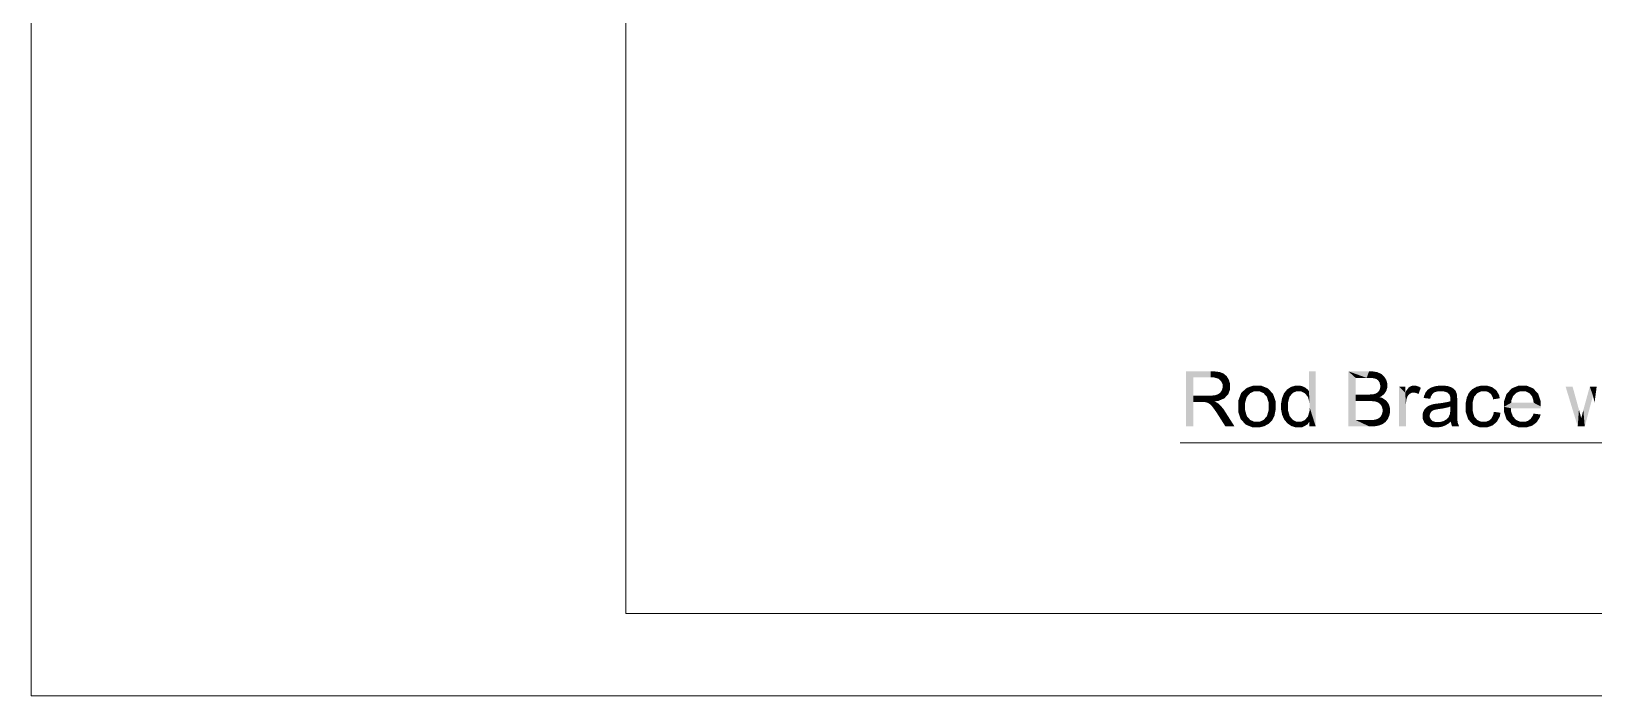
# Model space of a CAD drawing. Header units: millimetres. Extents: x 2 to 579, y 1 to 405.
# Drawn here: x 176.9 to 236.5, y 58.9 to 84.3 of the extents above; entities that cross this region are included whole.
import ezdxf

# ---------------------------------------------------------------- set-up
doc = ezdxf.new("R2010")
doc.units = ezdxf.units.MM
doc.linetypes.add('XKITLINE00', pattern=[0])
doc.layers.add('GraphicObject', color=6, linetype='Continuous', lineweight=0)
doc.layers.add('LinkedObject', color=7, linetype='Continuous', lineweight=0)

# ---------------------------------------------------------------- blocks, each defined once
blk = doc.blocks.new('*A3')
at = {"layer": 'GraphicObject', "color": 3, "linetype": 'XKITLINE00', "lineweight": 0}
for p, q in [((176.85, 197.88), (176.85, 58.928)), ((176.85, 58.928), (311.41, 58.928))]:
    blk.add_line(p, q, dxfattribs=at)
blk = doc.blocks.new('*A4')
at = {"layer": 'LinkedObject'}
for points in [[(221.19, 70.386), (220.912, 69.209), (220.912, 71.315)], [(220.912, 71.315), (221.19, 71.083), (221.19, 70.386)], [(221.855, 71.083), (220.912, 71.315), (221.844, 71.315)], [(221.19, 71.083), (220.912, 71.315), (221.855, 71.083)], [(221.844, 71.315), (221.972, 71.083), (221.855, 71.083)], [(222.198, 71.286), (221.844, 71.315), (221.984, 71.315)], [(222.271, 71.258), (221.844, 71.315), (222.198, 71.286)], [(222.143, 71.035), (221.844, 71.315), (222.271, 71.258)], [(221.972, 71.083), (221.844, 71.315), (222.143, 71.035)], [(222.271, 71.258), (222.197, 70.987), (222.143, 71.035)], [(222.344, 71.229), (222.197, 70.987), (222.271, 71.258)], [(222.197, 70.987), (222.344, 71.229), (222.252, 70.938)], [(222.252, 70.938), (222.344, 71.229), (222.505, 71.057)], [(222.505, 71.057), (222.306, 70.816), (222.252, 70.938)], [(222.548, 70.986), (222.306, 70.816), (222.505, 71.057)], [(222.592, 70.827), (222.306, 70.816), (222.548, 70.986)], [(222.505, 71.057), (222.344, 71.229), (222.461, 71.129)], [(225.859, 71.315), (225.6, 70.559), (225.6, 71.315)], [(225.859, 71.315), (225.623, 70.105), (225.6, 70.559)], [(225.623, 70.105), (225.859, 71.315), (225.859, 69.209)], [(227.103, 71.315), (227.381, 70.181), (227.103, 69.209)], [(227.381, 70.43), (227.381, 70.181), (227.103, 71.315)], [(227.103, 71.315), (227.381, 71.066), (227.381, 70.43)], [(227.803, 71.066), (227.103, 71.315), (227.894, 71.315)], [(227.381, 71.066), (227.103, 71.315), (227.803, 71.066)], [(227.803, 71.066), (227.894, 71.315), (227.917, 71.066)], [(227.894, 71.315), (228.077, 71.051), (227.917, 71.066)], [(228.014, 71.315), (228.077, 71.051), (227.894, 71.315)], [(228.208, 71.283), (228.077, 71.051), (228.014, 71.315)], [(228.077, 71.051), (228.208, 71.283), (228.124, 71.037)], [(228.124, 71.037), (228.208, 71.283), (228.171, 71.022)], [(228.171, 71.022), (228.208, 71.283), (228.281, 71.251)], [(228.281, 71.251), (228.243, 70.967), (228.171, 71.022)], [(228.354, 71.219), (228.243, 70.967), (228.281, 71.251)], [(228.468, 71.12), (228.243, 70.967), (228.354, 71.219)], [(228.51, 71.054), (228.243, 70.967), (228.468, 71.12)], [(228.243, 70.967), (228.51, 71.054), (228.268, 70.927)], [(228.51, 71.054), (228.293, 70.888), (228.268, 70.927)], [(228.293, 70.888), (228.51, 71.054), (228.318, 70.795)], [(228.318, 70.795), (228.51, 71.054), (228.592, 70.776)], [(228.592, 70.848), (228.51, 71.054), (228.551, 70.987)], [(228.592, 70.776), (228.51, 71.054), (228.592, 70.848)], [(221.19, 70.386), (221.19, 70.144), (220.912, 69.209)], [(221.512, 70.144), (221.19, 70.386), (221.788, 70.386)], [(221.19, 70.144), (221.19, 70.386), (221.512, 70.144)], [(221.512, 70.144), (221.788, 70.386), (221.566, 70.144)], [(221.566, 70.144), (221.788, 70.386), (221.644, 70.139)], [(221.644, 70.139), (221.788, 70.386), (221.667, 70.134)], [(221.667, 70.134), (221.788, 70.386), (221.699, 70.126)], [(221.699, 70.126), (221.788, 70.386), (221.763, 70.098)], [(221.763, 70.098), (221.788, 70.386), (221.883, 70.386)], [(221.763, 70.098), (221.883, 70.386), (221.794, 70.078)], [(221.883, 70.386), (222, 70.167), (221.794, 70.078)], [(222.032, 70.406), (222, 70.167), (221.883, 70.386)], [(222, 70.167), (222.032, 70.406), (222.151, 70.188)], [(222.086, 70.425), (222.447, 70.362), (222.032, 70.406)], [(222.375, 70.285), (222.032, 70.406), (222.447, 70.362)], [(222.151, 70.188), (222.032, 70.406), (222.375, 70.285)], [(222.14, 70.445), (222.447, 70.362), (222.086, 70.425)], [(222.447, 70.362), (222.14, 70.445), (222.222, 70.508)], [(222.25, 70.552), (222.447, 70.362), (222.222, 70.508)], [(222.278, 70.595), (222.447, 70.362), (222.25, 70.552)], [(222.278, 70.595), (222.592, 70.74), (222.447, 70.362)], [(222.306, 70.69), (222.592, 70.74), (222.278, 70.595)], [(222.592, 70.74), (222.306, 70.816), (222.592, 70.827)], [(222.306, 70.816), (222.592, 70.74), (222.306, 70.741)], [(222.592, 70.74), (222.306, 70.69), (222.306, 70.741)], [(222.447, 70.362), (222.592, 70.74), (222.52, 70.439)], [(222.52, 70.439), (222.592, 70.74), (222.592, 70.628)], [(223.135, 70.6), (222.9, 69.972), (223.017, 70.498)], [(223.229, 70.337), (222.9, 69.972), (223.135, 70.6)], [(223.017, 70.498), (222.9, 69.972), (222.9, 70.184)], [(223.473, 70.769), (223.135, 70.6), (223.233, 70.684)], [(223.614, 70.769), (223.135, 70.6), (223.473, 70.769)], [(223.517, 70.554), (223.135, 70.6), (223.614, 70.769)], [(223.135, 70.6), (223.357, 70.482), (223.293, 70.409)], [(223.357, 70.482), (223.135, 70.6), (223.517, 70.554)], [(223.229, 70.337), (223.135, 70.6), (223.293, 70.409)], [(223.517, 70.554), (223.614, 70.769), (223.614, 70.554)], [(223.614, 70.769), (223.71, 70.554), (223.614, 70.554)], [(224.028, 70.666), (223.614, 70.769), (223.771, 70.769)], [(224.128, 70.563), (223.614, 70.769), (224.028, 70.666)], [(223.87, 70.481), (223.614, 70.769), (224.128, 70.563)], [(223.71, 70.554), (223.614, 70.769), (223.87, 70.481)], [(223.87, 70.481), (224.128, 70.563), (223.934, 70.409)], [(224.128, 70.563), (223.998, 70.336), (223.934, 70.409)], [(223.998, 70.336), (224.128, 70.563), (224.062, 70.122)], [(224.062, 70.122), (224.128, 70.563), (224.328, 69.993)], [(224.328, 70.175), (224.128, 70.563), (224.228, 70.46)], [(224.328, 69.993), (224.128, 70.563), (224.328, 70.175)], [(224.612, 70.385), (224.536, 69.97), (224.574, 70.292)], [(224.859, 70.343), (224.536, 69.97), (224.612, 70.385)], [(224.65, 70.478), (224.917, 70.414), (224.612, 70.385)], [(224.612, 70.385), (224.917, 70.414), (224.859, 70.343)], [(224.764, 70.62), (224.917, 70.414), (224.65, 70.478)], [(224.975, 70.484), (224.764, 70.62), (224.84, 70.67)], [(224.917, 70.414), (224.764, 70.62), (224.975, 70.484)], [(224.916, 70.72), (225.119, 70.554), (224.84, 70.67)], [(224.84, 70.67), (225.119, 70.554), (224.975, 70.484)], [(225.086, 70.769), (225.119, 70.554), (224.916, 70.72)], [(225.18, 70.769), (225.119, 70.554), (225.086, 70.769)], [(225.119, 70.554), (225.18, 70.769), (225.205, 70.554)], [(225.18, 70.769), (225.293, 70.554), (225.205, 70.554)], [(225.248, 70.769), (225.293, 70.554), (225.18, 70.769)], [(225.371, 70.74), (225.293, 70.554), (225.248, 70.769)], [(225.425, 70.711), (225.293, 70.554), (225.371, 70.74)], [(225.425, 70.711), (225.442, 70.481), (225.293, 70.554)], [(225.478, 70.681), (225.442, 70.481), (225.425, 70.711)], [(225.566, 70.605), (225.442, 70.481), (225.478, 70.681)], [(225.6, 70.559), (225.442, 70.481), (225.566, 70.605)], [(225.442, 70.481), (225.6, 70.559), (225.502, 70.408)], [(225.502, 70.408), (225.6, 70.559), (225.562, 70.335)], [(225.6, 70.559), (225.623, 70.105), (225.562, 70.335)], [(227.869, 70.181), (227.381, 70.43), (227.838, 70.43)], [(227.381, 70.181), (227.381, 70.43), (227.869, 70.181)], [(227.97, 70.181), (227.838, 70.43), (227.93, 70.43)], [(227.869, 70.181), (227.838, 70.43), (227.97, 70.181)], [(228.064, 70.442), (228.298, 70.329), (227.93, 70.43)], [(227.93, 70.43), (228.298, 70.329), (227.97, 70.181)], [(228.104, 70.454), (228.372, 70.366), (228.064, 70.442)], [(228.298, 70.329), (228.064, 70.442), (228.372, 70.366)], [(228.157, 70.47), (228.372, 70.366), (228.104, 70.454)], [(228.237, 70.523), (228.519, 70.521), (228.157, 70.47)], [(228.157, 70.47), (228.519, 70.521), (228.372, 70.366)], [(228.264, 70.559), (228.519, 70.521), (228.237, 70.523)], [(228.519, 70.521), (228.264, 70.559), (228.291, 70.596)], [(228.291, 70.596), (228.592, 70.776), (228.519, 70.521)], [(228.318, 70.688), (228.592, 70.776), (228.291, 70.596)], [(228.592, 70.776), (228.318, 70.743), (228.318, 70.795)], [(228.318, 70.743), (228.592, 70.776), (228.318, 70.688)], [(228.372, 70.366), (228.519, 70.521), (228.483, 70.462)], [(228.519, 70.521), (228.592, 70.776), (228.556, 70.581)], [(228.556, 70.581), (228.592, 70.776), (228.592, 70.708)], [(229.041, 70.735), (229.275, 70.503), (229.041, 69.209)], [(229.275, 70.503), (229.041, 70.735), (229.275, 70.735)], [(229.041, 69.209), (229.275, 70.503), (229.3, 69.209)], [(229.438, 70.717), (229.275, 70.503), (229.401, 70.691)], [(229.548, 70.502), (229.275, 70.503), (229.438, 70.717)], [(229.401, 70.691), (229.275, 70.503), (229.319, 70.584)], [(229.275, 70.503), (229.3, 70.007), (229.3, 69.209)], [(229.3, 70.007), (229.275, 70.503), (229.3, 70.089)], [(229.3, 70.089), (229.275, 70.503), (229.321, 70.24)], [(229.321, 70.24), (229.275, 70.503), (229.343, 70.309)], [(229.343, 70.309), (229.275, 70.503), (229.357, 70.354)], [(229.357, 70.354), (229.275, 70.503), (229.405, 70.425)], [(229.405, 70.425), (229.275, 70.503), (229.439, 70.451)], [(229.439, 70.451), (229.275, 70.503), (229.472, 70.476)], [(229.472, 70.476), (229.275, 70.503), (229.548, 70.502)], [(229.476, 70.743), (229.59, 70.502), (229.438, 70.717)], [(229.438, 70.717), (229.59, 70.502), (229.548, 70.502)], [(229.559, 70.769), (229.59, 70.502), (229.476, 70.743)], [(229.604, 70.769), (229.59, 70.502), (229.559, 70.769)], [(229.604, 70.769), (229.637, 70.502), (229.59, 70.502)], [(229.801, 70.728), (229.604, 70.769), (229.669, 70.769)], [(229.868, 70.686), (229.604, 70.769), (229.801, 70.728)], [(229.731, 70.474), (229.604, 70.769), (229.868, 70.686)], [(229.637, 70.502), (229.604, 70.769), (229.731, 70.474)], [(229.731, 70.474), (229.868, 70.686), (229.779, 70.447)], [(230.091, 70.562), (229.978, 70.299), (230.052, 70.512)], [(230.316, 70.459), (229.978, 70.299), (230.091, 70.562)], [(230.052, 70.512), (229.978, 70.299), (229.995, 70.381)], [(230.251, 70.346), (229.978, 70.299), (230.316, 70.459)], [(230.131, 70.611), (230.402, 70.522), (230.091, 70.562)], [(230.316, 70.459), (230.091, 70.562), (230.359, 70.491)], [(230.359, 70.491), (230.091, 70.562), (230.402, 70.522)], [(230.245, 70.688), (230.402, 70.522), (230.131, 70.611)], [(230.32, 70.715), (230.402, 70.522), (230.245, 70.688)], [(230.568, 70.769), (230.32, 70.715), (230.395, 70.742)], [(230.537, 70.554), (230.32, 70.715), (230.568, 70.769)], [(230.402, 70.522), (230.32, 70.715), (230.537, 70.554)], [(230.537, 70.554), (230.568, 70.769), (230.628, 70.554)], [(230.628, 70.554), (230.568, 70.769), (230.726, 70.554)], [(230.666, 70.769), (230.726, 70.554), (230.568, 70.769)], [(230.922, 70.746), (230.666, 70.769), (230.764, 70.769)], [(230.983, 70.723), (230.666, 70.769), (230.922, 70.746)], [(230.873, 70.511), (230.666, 70.769), (230.983, 70.723)], [(230.726, 70.554), (230.666, 70.769), (230.873, 70.511)], [(230.873, 70.511), (230.983, 70.723), (230.922, 70.467)], [(230.922, 70.467), (230.983, 70.723), (230.959, 70.435)], [(230.983, 70.723), (230.995, 70.323), (230.959, 70.435)], [(231.163, 70.607), (230.995, 70.323), (230.983, 70.723)], [(231.134, 70.642), (230.983, 70.723), (231.044, 70.7)], [(231.163, 70.607), (230.983, 70.723), (231.134, 70.642)], [(230.995, 70.237), (231.25, 70.398), (230.994, 70.204)], [(230.994, 70.204), (231.25, 70.398), (230.994, 70.177)], [(230.994, 70.177), (231.25, 70.398), (230.995, 69.975)], [(231.192, 70.573), (230.995, 70.323), (231.163, 70.607)], [(231.232, 70.485), (230.995, 70.323), (231.192, 70.573)], [(231.243, 70.431), (230.995, 70.323), (231.232, 70.485)], [(230.995, 70.323), (231.243, 70.431), (231.25, 70.398)], [(230.995, 70.323), (231.25, 70.398), (230.995, 70.245)], [(230.995, 70.245), (231.25, 70.398), (230.995, 70.237)], [(231.256, 70.279), (230.995, 69.975), (231.25, 70.398)], [(231.66, 70.399), (231.579, 69.966), (231.619, 70.306)], [(231.905, 70.346), (231.579, 69.966), (231.66, 70.399)], [(231.701, 70.491), (231.966, 70.416), (231.66, 70.399)], [(231.66, 70.399), (231.966, 70.416), (231.905, 70.346)], [(231.825, 70.63), (231.966, 70.416), (231.701, 70.491)], [(232.027, 70.486), (231.825, 70.63), (231.909, 70.676)], [(231.966, 70.416), (231.825, 70.63), (232.027, 70.486)], [(231.992, 70.723), (232.185, 70.556), (231.909, 70.676)], [(231.909, 70.676), (232.185, 70.556), (232.027, 70.486)], [(232.174, 70.769), (232.185, 70.556), (231.992, 70.723)], [(232.272, 70.769), (232.185, 70.556), (232.174, 70.769)], [(232.185, 70.556), (232.272, 70.769), (232.283, 70.556)], [(232.272, 70.769), (232.347, 70.556), (232.283, 70.556)], [(232.599, 70.706), (232.272, 70.769), (232.396, 70.769)], [(232.678, 70.643), (232.272, 70.769), (232.599, 70.706)], [(232.457, 70.517), (232.272, 70.769), (232.678, 70.643)], [(232.347, 70.556), (232.272, 70.769), (232.457, 70.517)], [(232.457, 70.517), (232.678, 70.643), (232.503, 70.479)], [(232.678, 70.643), (232.548, 70.44), (232.503, 70.479)], [(232.548, 70.44), (232.678, 70.643), (232.612, 70.324)], [(232.612, 70.324), (232.678, 70.643), (232.88, 70.285)], [(232.858, 70.401), (232.678, 70.643), (232.757, 70.58)], [(232.88, 70.285), (232.678, 70.643), (232.858, 70.401)], [(233.238, 70.556), (233.04, 70.151), (233.139, 70.45)], [(233.394, 70.378), (233.04, 70.151), (233.238, 70.556)], [(233.327, 70.218), (233.04, 70.151), (233.394, 70.378)], [(233.337, 70.663), (233.515, 70.497), (233.238, 70.556)], [(233.238, 70.556), (233.515, 70.497), (233.394, 70.378)], [(233.752, 70.769), (233.337, 70.663), (233.594, 70.769)], [(233.665, 70.556), (233.337, 70.663), (233.752, 70.769)], [(233.515, 70.497), (233.337, 70.663), (233.665, 70.556)], [(233.665, 70.556), (233.752, 70.769), (233.754, 70.556)], [(233.752, 70.769), (233.852, 70.556), (233.754, 70.556)], [(234.154, 70.665), (233.752, 70.769), (233.905, 70.769)], [(234.251, 70.561), (233.752, 70.769), (234.154, 70.665)], [(234.012, 70.482), (233.752, 70.769), (234.251, 70.561)], [(233.852, 70.556), (233.752, 70.769), (234.012, 70.482)], [(234.012, 70.482), (234.251, 70.561), (234.073, 70.407)], [(234.251, 70.561), (234.114, 70.359), (234.073, 70.407)], [(234.114, 70.359), (234.251, 70.561), (234.162, 70.215)], [(234.162, 70.215), (234.251, 70.561), (234.445, 70.163)], [(234.445, 70.163), (234.251, 70.561), (234.348, 70.457)], [(235.658, 70.735), (235.856, 69.209), (235.391, 70.735)], [(235.901, 69.853), (235.856, 69.209), (235.658, 70.735)], [(236.316, 70.735), (236.436, 70.383), (236.07, 69.841)], [(236.07, 69.841), (236.436, 70.383), (236.123, 69.209)], [(236.579, 70.735), (236.436, 70.383), (236.316, 70.735)], [(236.436, 70.383), (236.579, 70.735), (236.497, 70.122)], [(220.912, 69.209), (221.19, 70.144), (221.19, 69.209)], [(221.794, 70.078), (222, 70.167), (221.825, 70.058)], [(222, 70.167), (221.896, 69.987), (221.825, 70.058)], [(222.055, 70.14), (221.896, 69.987), (222, 70.167)], [(221.896, 69.987), (222.055, 70.14), (221.935, 69.937)], [(221.935, 69.937), (222.055, 70.14), (221.975, 69.887)], [(221.975, 69.887), (222.055, 70.14), (222.168, 70.062)], [(222.168, 70.062), (222.075, 69.742), (221.975, 69.887)], [(222.168, 70.062), (222.055, 70.14), (222.139, 70.088)], [(222.229, 70.006), (222.075, 69.742), (222.168, 70.062)], [(222.344, 69.866), (222.075, 69.742), (222.229, 70.006)], [(222.075, 69.742), (222.344, 69.866), (222.136, 69.647)], [(222.136, 69.647), (222.344, 69.866), (222.398, 69.782)], [(222.136, 69.647), (222.398, 69.782), (222.414, 69.209)], [(222.414, 69.209), (222.398, 69.782), (222.762, 69.209)], [(223.165, 70.118), (222.9, 69.972), (223.229, 70.337)], [(222.9, 69.972), (223.165, 70.118), (223.165, 69.972)], [(222.9, 69.972), (223.097, 69.38), (222.9, 69.779)], [(223.165, 69.825), (223.097, 69.38), (222.9, 69.972)], [(223.165, 69.825), (222.9, 69.972), (223.165, 69.972)], [(222.9, 69.779), (223.097, 69.38), (222.998, 69.483)], [(223.229, 69.606), (223.097, 69.38), (223.165, 69.825)], [(223.998, 69.607), (224.328, 69.993), (224.239, 69.53)], [(224.062, 69.83), (224.328, 69.993), (223.998, 69.607)], [(224.062, 70.122), (224.328, 69.993), (224.062, 69.98)], [(224.328, 69.993), (224.062, 69.83), (224.062, 69.98)], [(224.239, 69.53), (224.328, 69.993), (224.283, 69.615)], [(224.283, 69.615), (224.328, 69.993), (224.328, 69.846)], [(224.801, 70.122), (224.536, 69.97), (224.859, 70.343)], [(224.574, 70.292), (224.536, 69.97), (224.536, 70.085)], [(224.536, 69.97), (224.801, 70.122), (224.801, 69.97)], [(224.536, 69.97), (224.801, 69.824), (224.536, 69.853)], [(224.801, 69.824), (224.536, 69.97), (224.801, 69.97)], [(224.536, 69.853), (224.801, 69.824), (224.578, 69.646)], [(224.578, 69.646), (224.801, 69.824), (224.62, 69.556)], [(224.62, 69.556), (224.801, 69.824), (224.863, 69.605)], [(225.623, 69.807), (225.859, 69.209), (225.564, 69.595)], [(225.623, 70.105), (225.859, 69.209), (225.623, 69.949)], [(225.623, 69.949), (225.859, 69.209), (225.623, 69.807)], [(227.103, 69.209), (227.381, 70.181), (227.381, 69.457)], [(227.97, 70.181), (228.298, 70.329), (228.124, 70.164)], [(228.298, 70.329), (228.178, 70.146), (228.124, 70.164)], [(228.178, 70.146), (228.298, 70.329), (228.232, 70.129)], [(228.232, 70.129), (228.298, 70.329), (228.316, 70.068)], [(228.54, 70.205), (228.298, 70.329), (228.393, 70.301)], [(228.316, 70.068), (228.298, 70.329), (228.54, 70.205)], [(228.316, 70.068), (228.54, 70.205), (228.346, 70.024)], [(228.346, 70.024), (228.54, 70.205), (228.377, 69.981)], [(228.377, 69.981), (228.54, 70.205), (228.591, 70.138)], [(228.591, 70.138), (228.407, 69.878), (228.377, 69.981)], [(228.386, 69.68), (228.693, 69.819), (228.631, 69.544)], [(228.407, 69.769), (228.693, 69.819), (228.386, 69.68)], [(228.642, 70.07), (228.407, 69.878), (228.591, 70.138)], [(228.693, 69.911), (228.407, 69.878), (228.642, 70.07)], [(228.693, 69.819), (228.407, 69.878), (228.693, 69.911)], [(228.407, 69.878), (228.693, 69.819), (228.407, 69.819)], [(228.693, 69.819), (228.407, 69.769), (228.407, 69.819)], [(228.631, 69.544), (228.693, 69.819), (228.662, 69.607)], [(228.662, 69.607), (228.693, 69.819), (228.693, 69.745)], [(229.985, 69.816), (229.934, 69.611), (229.959, 69.77)], [(230.228, 69.714), (229.934, 69.611), (229.985, 69.816)], [(229.959, 69.77), (229.934, 69.611), (229.934, 69.667)], [(229.978, 70.299), (230.251, 70.346), (230.231, 70.266)], [(230.01, 69.862), (230.246, 69.741), (229.985, 69.816)], [(229.985, 69.816), (230.246, 69.741), (230.228, 69.714)], [(230.077, 69.937), (230.246, 69.741), (230.01, 69.862)], [(230.263, 69.769), (230.077, 69.937), (230.118, 69.965)], [(230.246, 69.741), (230.077, 69.937), (230.263, 69.769)], [(230.159, 69.993), (230.314, 69.811), (230.118, 69.965)], [(230.118, 69.965), (230.314, 69.811), (230.263, 69.769)], [(230.252, 70.035), (230.314, 69.811), (230.159, 69.993)], [(230.304, 70.049), (230.314, 69.811), (230.252, 70.035)], [(230.342, 70.06), (230.381, 69.84), (230.304, 70.049)], [(230.314, 69.811), (230.304, 70.049), (230.347, 69.826)], [(230.347, 69.826), (230.304, 70.049), (230.381, 69.84)], [(230.457, 70.079), (230.493, 69.866), (230.342, 70.06)], [(230.342, 70.06), (230.493, 69.866), (230.381, 69.84)], [(230.533, 70.088), (230.573, 69.877), (230.457, 70.079)], [(230.457, 70.079), (230.573, 69.877), (230.493, 69.866)], [(230.69, 70.107), (230.714, 69.897), (230.533, 70.088)], [(230.533, 70.088), (230.714, 69.897), (230.573, 69.877)], [(230.92, 70.151), (230.995, 69.975), (230.69, 70.107)], [(230.69, 70.107), (230.995, 69.975), (230.714, 69.897)], [(230.714, 69.897), (230.995, 69.975), (230.925, 69.946)], [(230.994, 70.177), (230.995, 69.975), (230.92, 70.151)], [(230.973, 69.665), (231.256, 69.848), (231.256, 69.668)], [(230.994, 69.795), (231.256, 69.848), (230.973, 69.665)], [(231.256, 70.193), (230.994, 69.88), (230.995, 69.975)], [(231.256, 69.848), (230.994, 69.88), (231.256, 70.193)], [(231.256, 69.848), (230.994, 69.795), (230.994, 69.88)], [(231.256, 70.193), (230.995, 69.975), (231.256, 70.279)], [(231.844, 70.125), (231.579, 69.966), (231.905, 70.346)], [(231.619, 70.306), (231.579, 69.966), (231.579, 70.09)], [(231.579, 69.966), (231.844, 70.125), (231.844, 69.973)], [(231.844, 69.82), (231.579, 69.966), (231.844, 69.973)], [(231.579, 69.966), (231.769, 69.379), (231.579, 69.775)], [(231.844, 69.82), (231.769, 69.379), (231.579, 69.966)], [(231.579, 69.775), (231.769, 69.379), (231.674, 69.482)], [(231.903, 69.596), (231.769, 69.379), (231.844, 69.82)], [(232.612, 70.324), (232.88, 70.285), (232.629, 70.247)], [(232.905, 69.735), (232.637, 69.672), (232.65, 69.769)], [(233.04, 70.151), (233.327, 70.218), (233.32, 70.118)], [(233.32, 70.118), (233.04, 69.959), (233.04, 70.151)], [(233.32, 70.118), (234.445, 69.975), (233.04, 69.959)], [(234.445, 69.963), (233.04, 69.959), (234.445, 69.975)], [(234.444, 69.929), (233.04, 69.959), (234.445, 69.963)], [(233.04, 69.959), (233.236, 69.381), (233.04, 69.773)], [(233.313, 69.78), (233.236, 69.381), (233.04, 69.959)], [(233.313, 69.78), (233.04, 69.959), (233.305, 69.906)], [(234.443, 69.906), (233.04, 69.959), (234.444, 69.929)], [(233.305, 69.906), (233.04, 69.959), (234.443, 69.906)], [(233.04, 69.773), (233.236, 69.381), (233.138, 69.484)], [(233.384, 69.588), (233.236, 69.381), (233.313, 69.78)], [(234.171, 70.118), (234.445, 69.975), (233.32, 70.118)], [(234.162, 70.215), (234.445, 70.163), (234.171, 70.118)], [(234.445, 69.975), (234.171, 70.118), (234.445, 70.163)], [(235.99, 69.526), (235.856, 69.209), (235.901, 69.853)], [(236.07, 69.841), (236.123, 69.209), (236.033, 69.696)], [(223.097, 69.38), (223.229, 69.606), (223.293, 69.533)], [(223.357, 69.46), (223.097, 69.38), (223.293, 69.533)], [(223.357, 69.46), (223.614, 69.175), (223.097, 69.38)], [(223.097, 69.38), (223.614, 69.175), (223.196, 69.278)], [(223.196, 69.278), (223.614, 69.175), (223.454, 69.175)], [(223.517, 69.388), (223.614, 69.175), (223.357, 69.46)], [(223.614, 69.175), (223.517, 69.388), (223.614, 69.388)], [(223.614, 69.175), (223.711, 69.388), (223.714, 69.175)], [(223.711, 69.388), (223.614, 69.175), (223.614, 69.388)], [(223.982, 69.268), (223.711, 69.388), (223.871, 69.461)], [(223.898, 69.221), (223.711, 69.388), (223.982, 69.268)], [(223.714, 69.175), (223.711, 69.388), (223.898, 69.221)], [(223.934, 69.534), (224.067, 69.315), (223.871, 69.461)], [(223.871, 69.461), (224.067, 69.315), (223.982, 69.268)], [(224.239, 69.53), (223.934, 69.534), (223.998, 69.607)], [(224.195, 69.446), (223.934, 69.534), (224.239, 69.53)], [(224.067, 69.315), (223.934, 69.534), (224.195, 69.446)], [(224.863, 69.605), (224.781, 69.326), (224.62, 69.556)], [(224.62, 69.556), (224.781, 69.326), (224.662, 69.466)], [(224.925, 69.532), (224.781, 69.326), (224.863, 69.605)], [(224.781, 69.326), (224.925, 69.532), (224.857, 69.275)], [(224.857, 69.275), (224.925, 69.532), (224.987, 69.46)], [(224.987, 69.46), (225.192, 69.175), (224.857, 69.275)], [(224.857, 69.275), (225.192, 69.175), (224.933, 69.225)], [(224.933, 69.225), (225.192, 69.175), (225.101, 69.175)], [(225.132, 69.388), (225.192, 69.175), (224.987, 69.46)], [(225.192, 69.175), (225.132, 69.388), (225.216, 69.388)], [(225.192, 69.175), (225.619, 69.402), (225.333, 69.175)], [(225.301, 69.388), (225.619, 69.402), (225.192, 69.175)], [(225.301, 69.388), (225.192, 69.175), (225.216, 69.388)], [(225.445, 69.457), (225.619, 69.402), (225.301, 69.388)], [(225.333, 69.175), (225.619, 69.402), (225.546, 69.288)], [(225.619, 69.402), (225.445, 69.457), (225.504, 69.526)], [(225.564, 69.595), (225.619, 69.402), (225.504, 69.526)], [(225.564, 69.595), (225.859, 69.209), (225.619, 69.402)], [(225.619, 69.402), (225.859, 69.209), (225.619, 69.209)], [(227.381, 69.457), (227.906, 69.209), (227.103, 69.209)], [(227.907, 69.457), (227.906, 69.209), (227.381, 69.457)], [(227.907, 69.457), (228.007, 69.209), (227.906, 69.209)], [(227.975, 69.457), (228.007, 69.209), (227.907, 69.457)], [(228.07, 69.462), (228.177, 69.226), (227.975, 69.457)], [(227.975, 69.457), (228.177, 69.226), (228.007, 69.209)], [(228.097, 69.467), (228.177, 69.226), (228.07, 69.462)], [(228.246, 69.244), (228.097, 69.467), (228.145, 69.476)], [(228.177, 69.226), (228.097, 69.467), (228.246, 69.244)], [(228.226, 69.504), (228.476, 69.348), (228.145, 69.476)], [(228.145, 69.476), (228.476, 69.348), (228.246, 69.244)], [(228.259, 69.525), (228.476, 69.348), (228.226, 69.504)], [(228.246, 69.244), (228.476, 69.348), (228.315, 69.261)], [(228.476, 69.348), (228.259, 69.525), (228.291, 69.545)], [(228.344, 69.603), (228.631, 69.544), (228.291, 69.545)], [(228.291, 69.545), (228.631, 69.544), (228.476, 69.348)], [(228.315, 69.261), (228.476, 69.348), (228.43, 69.313)], [(228.365, 69.642), (228.631, 69.544), (228.344, 69.603)], [(228.631, 69.544), (228.365, 69.642), (228.386, 69.68)], [(228.476, 69.348), (228.631, 69.544), (228.522, 69.382)], [(228.522, 69.382), (228.631, 69.544), (228.6, 69.48)], [(230.21, 69.652), (229.934, 69.611), (230.228, 69.714)], [(229.934, 69.611), (230.21, 69.652), (230.21, 69.619)], [(230.21, 69.567), (229.934, 69.611), (230.21, 69.619)], [(229.934, 69.611), (230.21, 69.567), (229.934, 69.516)], [(229.934, 69.516), (230.21, 69.567), (230.001, 69.359)], [(230.001, 69.359), (230.21, 69.567), (230.069, 69.298)], [(230.069, 69.298), (230.21, 69.567), (230.249, 69.48)], [(230.249, 69.48), (230.136, 69.236), (230.069, 69.298)], [(230.288, 69.446), (230.136, 69.236), (230.249, 69.48)], [(230.327, 69.411), (230.136, 69.236), (230.288, 69.446)], [(230.136, 69.236), (230.327, 69.411), (230.329, 69.175)], [(230.454, 69.175), (230.327, 69.411), (230.441, 69.377)], [(230.329, 69.175), (230.327, 69.411), (230.454, 69.175)], [(230.441, 69.377), (230.53, 69.175), (230.454, 69.175)], [(230.516, 69.377), (230.53, 69.175), (230.441, 69.377)], [(230.591, 69.377), (230.53, 69.175), (230.516, 69.377)], [(230.53, 69.175), (230.591, 69.377), (230.673, 69.2)], [(230.739, 69.225), (230.591, 69.377), (230.724, 69.41)], [(230.673, 69.2), (230.591, 69.377), (230.739, 69.225)], [(231.016, 69.396), (230.724, 69.41), (230.782, 69.442)], [(230.944, 69.335), (230.724, 69.41), (231.016, 69.396)], [(230.806, 69.25), (230.724, 69.41), (230.944, 69.335)], [(230.739, 69.225), (230.724, 69.41), (230.806, 69.25)], [(230.84, 69.475), (231.265, 69.44), (230.782, 69.442)], [(231.265, 69.44), (231.016, 69.396), (230.782, 69.442)], [(230.84, 69.475), (231.256, 69.668), (231.265, 69.44)], [(230.925, 69.565), (231.256, 69.668), (230.84, 69.475)], [(230.952, 69.621), (231.256, 69.668), (230.925, 69.565)], [(231.256, 69.668), (230.952, 69.621), (230.973, 69.665)], [(231.016, 69.396), (231.265, 69.44), (231.022, 69.342)], [(231.022, 69.342), (231.265, 69.44), (231.273, 69.392)], [(231.273, 69.392), (231.048, 69.249), (231.022, 69.342)], [(231.281, 69.344), (231.048, 69.249), (231.273, 69.392)], [(231.281, 69.344), (231.069, 69.209), (231.048, 69.249)], [(231.314, 69.252), (231.069, 69.209), (231.281, 69.344)], [(231.069, 69.209), (231.314, 69.252), (231.338, 69.209)], [(231.769, 69.379), (231.903, 69.596), (231.961, 69.527)], [(232.02, 69.457), (231.769, 69.379), (231.961, 69.527)], [(232.02, 69.457), (232.271, 69.175), (231.769, 69.379)], [(231.769, 69.379), (232.271, 69.175), (231.864, 69.277)], [(231.864, 69.277), (232.271, 69.175), (232.115, 69.175)], [(232.173, 69.388), (232.271, 69.175), (232.02, 69.457)], [(232.271, 69.175), (232.173, 69.388), (232.268, 69.388)], [(232.344, 69.388), (232.271, 69.175), (232.268, 69.388)], [(232.344, 69.388), (232.692, 69.323), (232.271, 69.175)], [(232.271, 69.175), (232.692, 69.323), (232.396, 69.175)], [(232.471, 69.434), (232.692, 69.323), (232.344, 69.388)], [(232.396, 69.175), (232.692, 69.323), (232.607, 69.249)], [(232.692, 69.323), (232.471, 69.434), (232.522, 69.481)], [(232.572, 69.528), (232.692, 69.323), (232.522, 69.481)], [(232.572, 69.528), (232.905, 69.735), (232.692, 69.323)], [(232.637, 69.672), (232.905, 69.735), (232.572, 69.528)], [(232.692, 69.323), (232.905, 69.735), (232.778, 69.398)], [(232.778, 69.398), (232.905, 69.735), (232.885, 69.604)], [(233.236, 69.381), (233.384, 69.588), (233.334, 69.278)], [(233.448, 69.521), (233.334, 69.278), (233.384, 69.588)], [(233.511, 69.454), (233.334, 69.278), (233.448, 69.521)], [(233.511, 69.454), (233.766, 69.175), (233.334, 69.278)], [(233.334, 69.278), (233.766, 69.175), (233.599, 69.175)], [(233.671, 69.388), (233.766, 69.175), (233.511, 69.454)], [(233.766, 69.388), (233.766, 69.175), (233.671, 69.388)], [(233.837, 69.388), (234.202, 69.304), (233.766, 69.175)], [(233.837, 69.388), (233.766, 69.175), (233.766, 69.388)], [(233.766, 69.175), (234.202, 69.304), (233.899, 69.175)], [(233.959, 69.425), (234.202, 69.304), (233.837, 69.388)], [(233.899, 69.175), (234.202, 69.304), (234.117, 69.239)], [(234.009, 69.462), (234.288, 69.369), (233.959, 69.425)], [(234.202, 69.304), (233.959, 69.425), (234.288, 69.369)], [(234.059, 69.5), (234.288, 69.369), (234.009, 69.462)], [(234.059, 69.5), (234.436, 69.668), (234.288, 69.369)], [(234.139, 69.619), (234.436, 69.668), (234.059, 69.5)], [(234.436, 69.668), (234.139, 69.619), (234.168, 69.701)], [(234.288, 69.369), (234.436, 69.668), (234.405, 69.551)], [(235.856, 69.209), (235.99, 69.526), (236.123, 69.209)], [(235.993, 69.538), (236.123, 69.209), (235.99, 69.526)], [(236.033, 69.696), (236.123, 69.209), (235.993, 69.538)]]:
    blk.add_hatch(color=7, dxfattribs=at).paths.add_polyline_path(points, flags=17)
at = {"layer": 'LinkedObject', "color": 2, "linetype": 'XKITLINE00', "lineweight": 0}
for p, q in [((199.53, 62.071), (199.53, 133.563)), ((283.682, 62.071), (199.53, 62.071))]:
    blk.add_line(p, q, dxfattribs=at)
at = {"layer": 'LinkedObject', "color": 7, "linetype": 'XKITLINE00', "lineweight": 0}
for p, q in [((220.68, 68.585), (222.803, 68.585)), ((222.803, 68.585), (224.437, 68.585)), ((224.437, 68.585), (226.071, 68.585)), ((226.071, 68.585), (226.888, 68.585)), ((226.888, 68.585), (228.849, 68.585)), ((228.849, 68.585), (229.828, 68.585)), ((229.828, 68.585), (231.463, 68.585)), ((231.463, 68.585), (232.933, 68.585)), ((232.933, 68.585), (234.567, 68.585)), ((234.567, 68.585), (235.384, 68.585)), ((235.384, 68.585), (237.507, 68.585))]:
    blk.add_line(p, q, dxfattribs=at)

msp = doc.modelspace()

# ---------------------------------------------------------------- block references
at = {"lineweight": 0}
for name in ['*A3', '*A4']:
    msp.add_blockref(name, (0, 0), dxfattribs=at)

doc.saveas('drawing.dxf')
